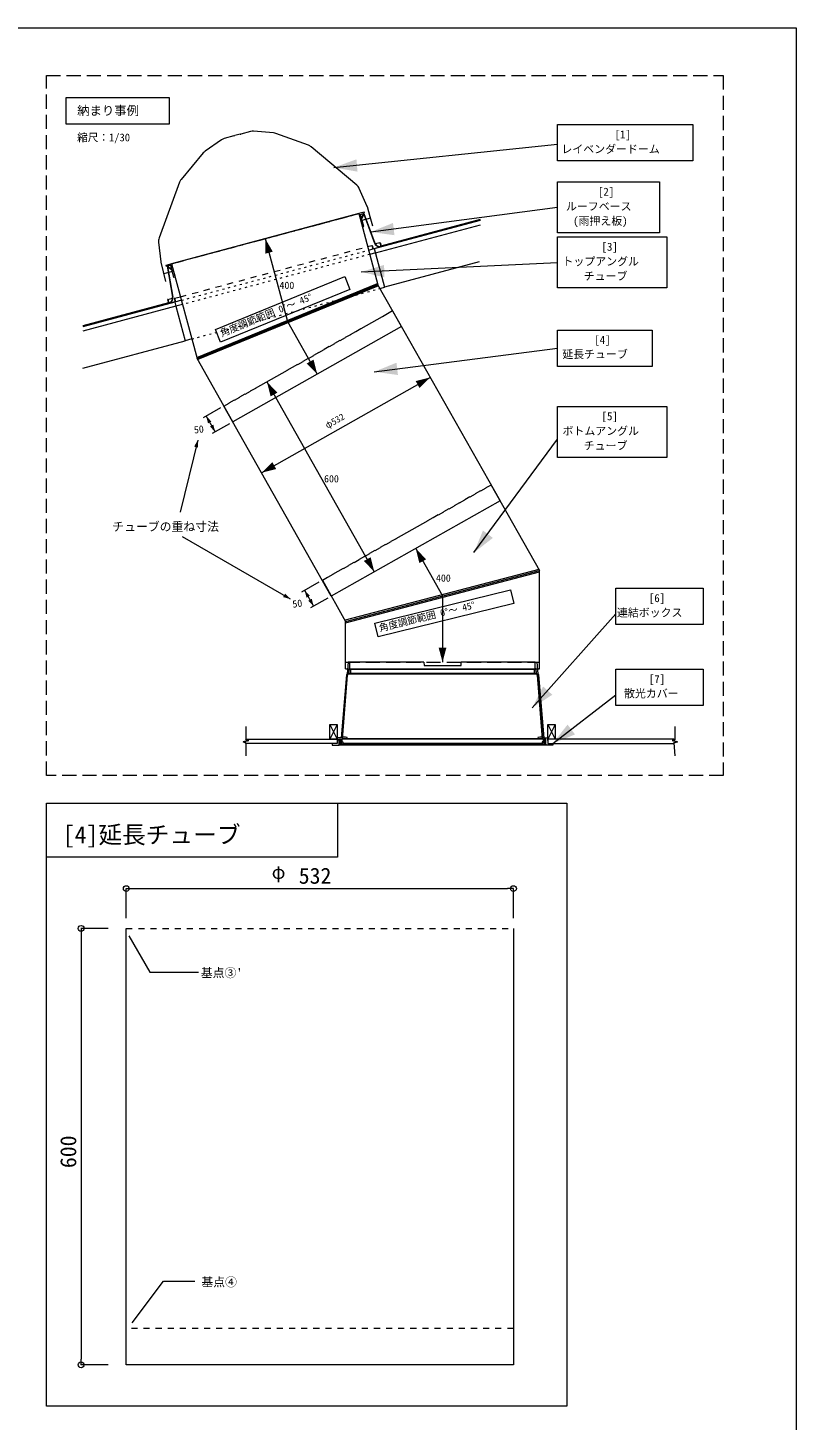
# Model space of a CAD drawing. Units: millimetres, scale not verified. Extents: x -1415 to 1415, y -2146 to 1929.
# Drawn here: x 360 to 1415, y 15 to 1929 of the extents above; entities that cross this region are included whole.
import ezdxf
from ezdxf.enums import TextEntityAlignment as Align

# ---------------------------------------------------------------- set-up
doc = ezdxf.new("R2010")
doc.units = ezdxf.units.MM
doc.header["$LTSCALE"] = 10
for name, pattern in [('USER1', [1.66656, 0.83312, -0.83344]), ('USER2', [2.7777, 1.94428, -0.83342]), ('USER3', [0.83312, 0.2777, -0.55542])]:
    doc.linetypes.add(name, pattern=pattern)
doc.layers.add('0-0_0', color=4, linetype='Continuous', lineweight=18)
doc.layers.add('0-5___', color=4, linetype='Continuous', lineweight=18)
doc.styles.add('ＭＳ ゴシック', font='')
doc.styles.get('ＭＳ ゴシック').set_extended_font_data('MS Gothic')

msp = doc.modelspace()

# ---------------------------------------------------------------- linework, layer by layer
at = {"layer": '0-0_0', "color": 2}
for p, q in [((642.73, 1780.74), (629.2, 1777.11)), ((642.73, 1780.74), (643.81, 1781.03)), ((651.06, 1782.97), (643.81, 1781.03)), ((651.06, 1782.97), (652.14, 1783.26)), ((665.67, 1786.88), (652.14, 1783.26)), ((697.21, 1784.74), (669.6, 1787.15)), ((745.02, 1767.8), (700.44, 1784.02)), ((625.66, 1775.38), (602.96, 1759.48)), ((811.4, 1713.09), (748.84, 1765.59)), ((600.51, 1757.24), (570.02, 1720.91)), ((567.82, 1717.09), (539.88, 1640.34)), ((825.82, 1683.55), (814.87, 1708.47)), ((830.03, 1669.45), (825.98, 1683.1)), ((833.75, 1656.8), (830, 1669.53)), ((539.19, 1634.6), (542.17, 1607.54)), ((542.25, 1607.07), (548.65, 1580.41))]:
    msp.add_line(p, q, dxfattribs=at)
at = {"layer": '0-0_0'}
for p, q in [((814.29, 1673.9), (557.11, 1604.99)), ((814.29, 1673.9), (840.49, 1576.12)), ((557.11, 1604.99), (592.05, 1474.59)), ((591.61, 1476.24), (840.05, 1577.77)), ((840.49, 1576.12), (592.05, 1474.59)), ((841.33, 1574.64), (592.89, 1473.11)), ((873.06, 1518.47), (840.49, 1576.12)), ((860.76, 1540.23), (1008.31, 1279.02)), ((873.06, 1518.47), (641.24, 1387.52)), ((641.24, 1387.52), (592.05, 1474.59)), ((776.49, 1148.08), (628.94, 1409.28)), ((996.02, 1300.79), (1062.41, 1183.25)), ((1008.31, 1279.02), (776.49, 1148.08)), ((764.19, 1169.84), (796.16, 1113.25)), ((1061.55, 1184.77), (795.3, 1114.77)), ((796.16, 1113.25), (1062.41, 1183.25)), ((796.16, 1113.25), (1062.41, 1183.25)), ((796.16, 1111.51), (1062.41, 1181.51)), ((1062.41, 1048.25), (1062.41, 1183.25)), ((796.16, 1048.25), (796.16, 1113.25)), ((903.47, 1057.25), (801.97, 1057.25)), ((1056.53, 1057.25), (955.1, 1057.25)), ((796.16, 1048.25), (1062.41, 1048.25)), ((800.57, 1047.49), (800.57, 1047.24)), ((800.57, 1047.49), (803.11, 1047.49)), ((800.57, 1047.24), (800.57, 1041.52)), ((800.57, 1047.24), (802.8, 1047.24)), ((800.57, 1041.52), (802.8, 1041.52)), ((800.7, 1048.26), (800.7, 1047.49)), ((800.7, 1048.26), (1057.87, 1048.26)), ((800.7, 1047.49), (1057.87, 1047.49)), ((800.71, 1048.26), (801.97, 1048.26)), ((802.8, 1047.49), (802.8, 1041.52)), ((1055.78, 1041.52), (802.8, 1041.52)), ((1055.46, 1047.49), (1058, 1047.49)), ((1055.78, 1041.52), (1055.78, 1047.49)), ((1055.78, 1047.24), (1058, 1047.24)), ((1055.78, 1041.52), (1058, 1041.52)), ((1058.36, 1041.14), (1057.87, 1048.26)), ((1057.87, 1047.49), (1057.87, 1048.26)), ((1058, 1047.24), (1058, 1047.49)), ((1058, 1041.52), (1058, 1047.24)), ((1059.66, 1039.47), (1066.83, 952.25)), ((1071.3, 942.98), (787.24, 942.98)), ((798.07, 951.52), (790.95, 951.52)), ((795.41, 945.34), (792.87, 945.34)), ((795.41, 945.34), (1063.16, 945.34)), ((795.41, 944.54), (1063.16, 944.54)), ((798.07, 952.25), (798.2, 953.78)), ((798.07, 952.25), (929.29, 952.25)), ((798.07, 951.52), (798.07, 952.25)), ((808.31, 942.58), (808.3, 942.58)), ((929.29, 952.25), (1060.5, 952.25)), ((1060.38, 953.78), (1060.5, 952.25)), ((1060.5, 951.52), (1060.5, 952.25)), ((1067.62, 951.52), (1060.5, 951.52)), ((1065.7, 945.34), (1063.16, 945.34)), ((1066.06, 945.34), (1063.16, 945.34)), ((1063.16, 944.54), (1070.85, 944.54)), ((494.71, 91.33), (494.71, 691.33)), ((1026.71, 691.33), (1026.71, 91.33)), ((1026.71, 91.33), (494.71, 91.33))]:
    msp.add_line(p, q, dxfattribs=at)
at = {"layer": '0-0_0', "linetype": 'USER1'}
for p, q in [((628.94, 1409.28), (860.76, 1540.23)), ((860.76, 1540.23), (628.94, 1409.28)), ((764.19, 1169.84), (996.02, 1300.79)), ((996.02, 1300.79), (764.19, 1169.84)), ((494.71, 691.33), (1026.71, 691.33)), ((1026.71, 141.33), (494.71, 141.33))]:
    msp.add_line(p, q, dxfattribs=at)
at = {"layer": '0-0_0', "linetype": 'USER2'}
msp.add_line((796.16, 1057.25), (1062.41, 1057.25), dxfattribs=at)
at = {"layer": '0-0_0', "color": 7, "lineweight": 15}
for p, q in [((494.71, 746), (502.71, 746)), ((1026.71, 746), (1018.71, 746)), ((432.67, 691.33), (432.67, 683.33)), ((432.67, 91.33), (432.67, 99.33))]:
    msp.add_line(p, q, dxfattribs=at)
at = {"layer": '0-0_0'}
for points in [[(819.22, 1655.5), (820.96, 1655.96), (816.47, 1672.7), (822.19, 1674.24), (821.75, 1675.89), (814.29, 1673.9)], [(562.04, 1586.59), (560.31, 1586.12), (555.82, 1602.87), (550.1, 1601.33), (549.66, 1602.99), (557.11, 1604.99)], [(787.24, 944.55), (790.29, 944.55), (790.29, 942.98), (787.24, 942.98)], [(788.47, 951.52), (789.96, 951.52), (789.96, 945.85), (788.47, 945.85)], [(1068.26, 944.55), (1071.3, 944.55), (1071.3, 942.98), (1068.26, 942.98)], [(1068.57, 951.52), (1070.06, 951.52), (1070.06, 945.85), (1068.57, 945.85)]]:
    msp.add_lwpolyline(points, close=True, dxfattribs=at)
for points in [[(777.68, 945.55), (777.68, 942.98), (787.24, 942.98), (787.24, 951.52), (791.65, 951.52), (798.92, 1039.47), (800.21, 1041.14), (800.7, 1048.26), (801.97, 1048.26), (801.97, 1057.25), (799.49, 1057.25), (798.38, 1041.37), (797.37, 1040.07), (790.24, 953.34), (784.8, 953.34), (784.64, 945.55), (777.72, 945.55)], [(903.47, 1057.25), (903.89, 1052.49), (954.69, 1052.49), (955.1, 1057.25)], [(1080.86, 945.55), (1080.86, 942.98), (1071.3, 942.98), (1071.3, 951.52), (1066.89, 951.52), (1059.63, 1039.47), (1058.33, 1041.14), (1057.84, 1048.26), (1056.57, 1048.26), (1056.57, 1057.25), (1059.05, 1057.25), (1060.16, 1041.37), (1061.17, 1040.07), (1068.3, 953.34), (1073.74, 953.34), (1073.9, 945.55), (1080.82, 945.55)], [(800.21, 1041.14), (1058.36, 1041.14), (1059.66, 1039.47)], [(795.46, 944.55), (787.22, 944.55), (787.24, 950.64), (788.47, 950.64), (788.47, 945.85), (789.96, 945.85), (789.97, 950.64), (790.95, 950.64), (790.95, 947.64), (792.15, 947.64), (792.15, 945.34), (795.46, 945.34), (795.46, 944.54)], [(791.74, 952.25), (791.74, 952.25), (791.75, 952.25), (791.75, 952.25), (791.76, 952.25), (791.77, 952.25), (791.77, 952.24), (791.78, 952.24), (791.79, 952.24), (791.81, 952.24), (791.82, 952.24), (791.84, 952.24), (791.86, 952.24), (791.89, 952.24), (791.92, 952.24), (791.96, 952.24), (792, 952.24), (792.05, 952.23), (792.1, 952.23), (792.15, 952.23), (792.21, 952.23), (792.27, 952.23), (792.33, 952.23), (792.4, 952.23), (792.47, 952.23), (792.54, 952.23), (792.62, 952.23), (792.69, 952.23), (792.77, 952.23), (792.84, 952.23), (792.91, 952.23), (792.98, 952.22), (793.04, 952.22), (793.11, 952.22), (793.18, 952.22), (793.25, 952.22), (793.32, 952.22), (793.39, 952.22), (793.46, 952.22), (793.54, 952.22)], [(798.2, 953.78), (795.79, 953.94), (793.74, 953.99), (792.36, 953.94), (791.87, 953.78)], [(1063.16, 945.34), (795.41, 945.34), (792.51, 945.34)], [(793.54, 952.22), (793.62, 952.22), (793.7, 952.22), (793.78, 952.22), (793.85, 952.22), (793.93, 952.22), (794, 952.22), (794.06, 952.22), (794.13, 952.22), (794.19, 952.22), (794.25, 952.22), (794.31, 952.22), (794.37, 952.23), (794.43, 952.23), (794.48, 952.23), (794.54, 952.23), (794.6, 952.23), (794.66, 952.23), (794.73, 952.23), (794.79, 952.23), (794.85, 952.23), (794.91, 952.23), (794.97, 952.23), (795.03, 952.23), (795.1, 952.23), (795.16, 952.23), (795.22, 952.23), (795.29, 952.23), (795.35, 952.23), (795.42, 952.23), (795.48, 952.23), (795.54, 952.23), (795.61, 952.23), (795.67, 952.23), (795.74, 952.23), (795.8, 952.23), (795.87, 952.23), (795.93, 952.23), (796, 952.23), (796.06, 952.23)], [(796.06, 952.23), (796.13, 952.23), (796.2, 952.23), (796.26, 952.23), (796.33, 952.24), (796.39, 952.24), (796.46, 952.24), (796.52, 952.24), (796.59, 952.24), (796.66, 952.24), (796.72, 952.24), (796.79, 952.24), (796.85, 952.24), (796.92, 952.24), (796.98, 952.24), (797.05, 952.24), (797.11, 952.24), (797.18, 952.24), (797.24, 952.24), (797.31, 952.24), (797.38, 952.24), (797.45, 952.24), (797.52, 952.25), (797.6, 952.25), (797.68, 952.25), (797.77, 952.25), (797.86, 952.25), (797.95, 952.25), (798.07, 952.25)], [(1060.5, 951.52), (929.29, 951.52), (798.07, 951.52)], [(1066.7, 953.78), (1066.21, 953.94), (1064.84, 953.99), (1062.79, 953.94), (1060.38, 953.78)], [(1060.5, 952.25), (1060.63, 952.25), (1060.78, 952.25), (1060.93, 952.25), (1061.07, 952.25), (1061.2, 952.24), (1061.33, 952.24), (1061.44, 952.24), (1061.55, 952.24), (1061.66, 952.24), (1061.75, 952.24), (1061.85, 952.24), (1061.93, 952.24), (1062.02, 952.24), (1062.1, 952.24), (1062.17, 952.24), (1062.25, 952.24), (1062.31, 952.23), (1062.38, 952.23), (1062.44, 952.23), (1062.51, 952.23), (1062.58, 952.23), (1062.64, 952.23), (1062.71, 952.23), (1062.77, 952.23), (1062.84, 952.23), (1062.9, 952.23), (1062.97, 952.23), (1063.03, 952.23), (1063.1, 952.23), (1063.16, 952.23), (1063.22, 952.23), (1063.29, 952.23), (1063.35, 952.23), (1063.41, 952.23), (1063.48, 952.23), (1063.54, 952.23), (1063.6, 952.23), (1063.66, 952.23), (1063.73, 952.23)], [(1063.07, 944.55), (1071.31, 944.55), (1071.29, 950.64), (1070.06, 950.64), (1070.06, 945.85), (1068.57, 945.85), (1068.56, 950.64), (1067.58, 950.64), (1067.58, 947.64), (1066.38, 947.64), (1066.38, 945.34), (1063.07, 945.34), (1063.07, 944.54)], [(1063.73, 952.23), (1063.79, 952.23), (1063.85, 952.23), (1063.91, 952.23), (1063.97, 952.23), (1064.03, 952.23), (1064.09, 952.23), (1064.15, 952.23), (1064.21, 952.23), (1064.27, 952.22), (1064.32, 952.22), (1064.38, 952.22), (1064.45, 952.22), (1064.51, 952.22), (1064.58, 952.22), (1064.65, 952.22), (1064.72, 952.22), (1064.8, 952.22), (1064.88, 952.22), (1064.96, 952.22), (1065.04, 952.22), (1065.11, 952.22), (1065.19, 952.22), (1065.26, 952.22), (1065.33, 952.22), (1065.4, 952.22), (1065.47, 952.22), (1065.53, 952.22), (1065.6, 952.22), (1065.67, 952.23), (1065.74, 952.23), (1065.81, 952.23), (1065.88, 952.23), (1065.96, 952.23), (1066.03, 952.23), (1066.11, 952.23), (1066.18, 952.23), (1066.24, 952.23), (1066.31, 952.23), (1066.37, 952.23)], [(1066.37, 952.23), (1066.42, 952.23), (1066.48, 952.23), (1066.53, 952.23), (1066.58, 952.24), (1066.62, 952.24), (1066.65, 952.24), (1066.69, 952.24), (1066.71, 952.24), (1066.74, 952.24), (1066.76, 952.24), (1066.77, 952.24), (1066.78, 952.24), (1066.79, 952.24), (1066.8, 952.24), (1066.81, 952.25), (1066.81, 952.25), (1066.82, 952.25), (1066.83, 952.25), (1066.83, 952.25), (1066.83, 952.25)]]:
    msp.add_lwpolyline(points, dxfattribs=at)
at = {"layer": '0-0_0', "color": 7, "lineweight": 15}
for centre in [(494.71, 746), (1026.71, 746), (432.67, 691.33), (432.67, 91.33)]:
    msp.add_circle(centre, 4, dxfattribs=at)
at = {"layer": '0-0_0', "color": 2}
for centre, radius, start, end in [((668.57, 1773.31), 13.88, 85.76034, 102.06727), ((696.1, 1772.08), 12.7, 70, 85), ((633.35, 1764.14), 13.62, 107.77496, 124.39743), ((740.67, 1755.86), 12.7, 50, 70), ((610.24, 1749.08), 12.7, 125, 140), ((579.75, 1712.74), 12.7, 140, 160), ((803.24, 1703.36), 12.7, 23.72323, 50), ((822.33, 1682.01), 3.81, 16.5, 23.72323), ((551.82, 1635.99), 12.7, 160, 186.27677), ((545.96, 1607.96), 3.81, 186.27677, 193.5)]:
    msp.add_arc(centre, radius, start, end, dxfattribs=at)
at = {"layer": '0-5___'}
for p, q in [((780.12, 1737.23), (1087.4, 1769.28)), ((820.83, 1673.87), (817.88, 1667.45)), ((817.88, 1667.45), (818.31, 1667.2)), ((821.08, 1673.21), (818.33, 1667.24)), ((830.54, 1667.71), (818.52, 1664.49)), ((821.32, 1674), (820.83, 1673.87)), ((821.08, 1673.21), (835.97, 1633.23)), ((821.32, 1674), (836.44, 1633.41)), ((830.75, 1648.68), (1087.4, 1682.48)), ((833.89, 1625.61), (981.63, 1665.2)), ((844.59, 1628.99), (981.65, 1665.72)), ((844.81, 1629.36), (981.66, 1666.03)), ((833.68, 1625.24), (981.62, 1664.88)), ((835.55, 1625.71), (981.62, 1664.85)), ((837.11, 1619.91), (981.39, 1658.58)), ((685.7, 1639.44), (716.27, 1525.35)), ((826.4, 1628.54), (832.36, 1630.14)), ((832.36, 1630.14), (832.65, 1630.22)), ((832.36, 1630.14), (833.68, 1625.24)), ((832.65, 1630.22), (833.89, 1625.61)), ((843.28, 1633.89), (836.99, 1632.21)), ((840.41, 1627.87), (892.08, 1641.72)), ((840.41, 1627.87), (840.54, 1627.39)), ((840.54, 1627.39), (892.21, 1641.24)), ((843.28, 1633.89), (843.57, 1633.97)), ((843.28, 1633.89), (844.59, 1628.99)), ((843.57, 1633.97), (844.81, 1629.36)), ((892.08, 1641.72), (892.21, 1641.24)), ((827.73, 1623.61), (835.55, 1625.71)), ((837.11, 1619.91), (829.28, 1617.82)), ((835.55, 1625.71), (849.79, 1572.58)), ((558.07, 1594.49), (546.05, 1591.27)), ((550.86, 1601.53), (551.34, 1601.66)), ((550.86, 1601.53), (558.06, 1558.82)), ((551.34, 1601.66), (557.06, 1597.51)), ((551.46, 1600.96), (558.56, 1558.9)), ((551.46, 1600.96), (556.77, 1597.11)), ((557.06, 1597.51), (556.81, 1597.08)), ((817.52, 1593.68), (1087.4, 1606.82)), ((979.52, 1607.35), (849.79, 1572.58)), ((841.96, 1570.49), (849.79, 1572.58)), ((561.91, 1552.73), (435.02, 1518.73)), ((562.28, 1552.52), (435.02, 1518.42)), ((561.47, 1552.27), (435.02, 1518.38)), ((552.84, 1551.13), (435.02, 1519.55)), ((553.21, 1550.91), (435.02, 1519.24)), ((505.71, 1538.19), (557.39, 1552.04)), ((505.84, 1537.71), (557.52, 1551.56)), ((557.61, 1551.23), (546.98, 1548.38)), ((551.89, 1555.81), (551.6, 1555.74)), ((551.6, 1555.74), (552.84, 1551.13)), ((551.89, 1555.81), (558.18, 1557.51)), ((551.89, 1555.81), (553.21, 1550.91)), ((557.39, 1552.04), (557.52, 1551.56)), ((560.97, 1557.42), (560.68, 1557.34)), ((560.68, 1557.34), (561.91, 1552.73)), ((560.97, 1557.42), (569.19, 1559.62)), ((560.97, 1557.42), (562.28, 1552.52)), ((570.51, 1554.69), (561.47, 1552.27)), ((561.47, 1552.27), (563.02, 1546.47)), ((563.02, 1546.47), (435.02, 1512.17)), ((505.71, 1538.19), (505.84, 1537.71)), ((572.06, 1548.89), (563.02, 1546.47)), ((563.02, 1546.47), (575.71, 1499.14)), ((716.27, 1525.35), (757.15, 1452.99)), ((435.02, 1461.44), (575.71, 1499.14)), ((584.74, 1501.56), (575.71, 1499.14)), ((835.52, 1456.53), (1087.4, 1488.83)), ((680.67, 1317.71), (912.49, 1448.66)), ((688.02, 1442.66), (835.57, 1181.45)), ((624.29, 1406.65), (600.34, 1393.13)), ((604.58, 1395.52), (616.88, 1373.76)), ((636.58, 1384.89), (612.64, 1371.36)), ((593.02, 1362.62), (569.02, 1263.62)), ((972.52, 1207.83), (1087.4, 1363.8)), ((720.29, 1144.01), (572.02, 1229.62)), ((892.4, 1213.55), (929.29, 1148.25)), ((759.54, 1167.21), (735.59, 1153.69)), ((739.83, 1156.08), (752.13, 1134.32)), ((771.83, 1145.45), (747.89, 1131.92)), ((929.29, 1148.25), (929.29, 1057.25)), ((1052.57, 994.55), (1167.4, 1123.82)), ((1080.86, 945.55), (1167.4, 1012.49)), ((784.64, 971.55), (774.64, 951.55)), ((774.64, 971.55), (784.64, 951.55)), ((784.64, 971.55), (774.64, 951.55)), ((774.64, 971.55), (784.64, 951.55)), ((1073.9, 971.55), (1083.9, 951.55)), ((1083.9, 971.55), (1073.9, 951.55)), ((784.19, 945.55), (659.19, 945.55)), ((659.64, 951.55), (784.64, 951.55)), ((494.71, 705.4), (494.71, 746.18)), ((502.71, 746), (1018.71, 746)), ((1026.71, 705.4), (1026.71, 746.18)), ((470, 691.33), (432.49, 691.33)), ((432.67, 683.33), (432.67, 99.33)), ((470, 91.33), (432.49, 91.33))]:
    msp.add_line(p, q, dxfattribs=at)
at = {"layer": '0-5___', "linetype": 'USER1'}
for p, q in [((549.66, 1602.99), (821.75, 1675.89)), ((549.73, 1603.01), (821.68, 1675.88)), ((557.11, 1604.99), (814.29, 1673.9)), ((569.19, 1559.62), (826.4, 1628.54))]:
    msp.add_line(p, q, dxfattribs=at)
at = {"layer": '0-5___', "linetype": 'USER3'}
msp.add_line((584.74, 1501.56), (841.96, 1570.49), dxfattribs=at)
at = {"layer": '0-5___', "color": 3}
msp.add_lwpolyline([(1415.18, -2145.8), (-1414.82, -2145.8), (-1414.82, 1929.2), (1415.18, 1929.2)], close=True, dxfattribs=at)
at = {"layer": '0-5___', "color": 6, "linetype": 'USER2'}
msp.add_lwpolyline([(385.02, 1863.68), (1315.02, 1863.68), (1315.02, 901.33), (385.02, 901.33)], close=True, dxfattribs=at)
at = {"layer": '0-5___'}
for points in [[(412.27, 1833.68), (553.77, 1833.68), (553.77, 1796.68), (412.27, 1796.68)], [(1087.4, 1796.17), (1273.4, 1796.17), (1273.4, 1746.17), (1087.4, 1746.17)], [(1087.4, 1717.48), (1227.4, 1717.48), (1227.4, 1647.48), (1087.4, 1647.48)], [(1087.4, 1641.82), (1237.4, 1641.82), (1237.4, 1571.82), (1087.4, 1571.82)], [(617.16, 1514.72), (794.86, 1587.35), (802.13, 1569.58), (624.42, 1496.95)], [(1087.4, 1513.83), (1217.4, 1513.83), (1217.4, 1463.83), (1087.4, 1463.83)], [(1087.4, 1408.8), (1237.4, 1408.8), (1237.4, 1338.8), (1087.4, 1338.8)], [(836.08, 1110.7), (1022.5, 1156.54), (1027.08, 1137.89), (840.66, 1092.05)], [(1167.4, 1158.82), (1287.4, 1158.82), (1287.4, 1108.82), (1167.4, 1108.82)], [(1167.4, 1047.49), (1287.4, 1047.49), (1287.4, 997.49), (1167.4, 997.49)], [(774.64, 971.55), (784.64, 971.55), (784.64, 951.55), (774.64, 951.55)], [(1073.9, 971.55), (1083.9, 971.55), (1083.9, 951.55), (1073.9, 951.55)], [(385.02, 863.33), (785.02, 863.33), (785.02, 789.33), (385.02, 789.33)], [(385.02, 863.33), (1100.02, 863.33), (1100.02, 34.33), (385.02, 34.33)]]:
    msp.add_lwpolyline(points, close=True, dxfattribs=at)
at = {"layer": '0-5___', "linetype": 'USER3'}
msp.add_lwpolyline([(570.51, 1554.69), (827.73, 1623.61), (829.28, 1617.82), (572.06, 1548.89)], close=True, dxfattribs=at)
at = {"layer": '0-5___'}
for points in [[(659.19, 968.68), (659.19, 950.55), (662.94, 949.55), (655.44, 947.55), (659.19, 946.55), (659.19, 928.43)], [(1248.56, 968.68), (1248.56, 950.55), (1244.81, 949.55), (1252.31, 947.55), (1247.13, 946.55), (1248.56, 928.43)], [(659.19, 951.55), (784.64, 951.55), (784.64, 945.55), (659.19, 945.55), (659.19, 946.55), (655.44, 947.55), (662.94, 949.55), (659.19, 950.55), (659.64, 951.55)], [(1247.13, 951.55), (1073.9, 951.55), (1073.9, 945.55), (1247.13, 945.55), (1247.13, 946.55), (1252.31, 947.55), (1244.81, 949.55), (1248.56, 950.55), (1246.5, 951.55)], [(498.45, 681.15), (527.22, 631.33), (594.2, 631.33)], [(502.71, 149.13), (545.98, 206.29), (588.96, 206.29)]]:
    msp.add_lwpolyline(points, dxfattribs=at)
for centre, radius, start, end in [((842.94, 1635.69), 7.39, 199.30173, 263.77706), ((842.94, 1635.69), 6.89, 199.30173, 283.87628), ((551.29, 1557.54), 6.89, 286.12372, 10.69827), ((551.29, 1557.54), 7.39, 306.22294, 10.69827)]:
    msp.add_arc(centre, radius, start, end, dxfattribs=at)
for points in [[(780.12, 1737.23), (811.01, 1748.47), (812.49, 1731.52)], [(830.75, 1648.68), (861.22, 1660.99), (863.3, 1644.11)], [(685.7, 1639.44), (696.06, 1621.51), (685.7, 1618.74)], [(817.52, 1593.68), (848.95, 1603.29), (849.55, 1586.29)], [(757.15, 1452.99), (742.77, 1467.88), (752.14, 1473.08)], [(835.52, 1456.53), (866, 1468.84), (868.07, 1451.96)], [(688.02, 1442.66), (702.4, 1427.76), (693.03, 1422.57)], [(912.49, 1448.66), (897.6, 1434.27), (892.4, 1443.65)], [(604.58, 1395.52), (611.77, 1388.08), (607.08, 1385.48)], [(616.88, 1373.76), (609.68, 1381.2), (614.37, 1383.8)], [(593.02, 1362.62), (593.2, 1352.27), (588, 1353.56)], [(680.67, 1317.71), (695.56, 1332.09), (700.76, 1322.72)], [(972.52, 1207.83), (984.83, 1238.3), (998.42, 1228.06)], [(892.4, 1213.55), (906.78, 1198.66), (897.41, 1193.46)], [(835.57, 1181.45), (821.19, 1196.34), (830.56, 1201.54)], [(720.29, 1144.01), (710.3, 1146.69), (712.97, 1151.33)], [(739.83, 1156.08), (747.02, 1148.64), (742.34, 1146.04)], [(752.13, 1134.32), (744.94, 1141.76), (749.62, 1144.36)], [(929.29, 1057.25), (923.93, 1077.25), (934.65, 1077.25)], [(1052.57, 994.55), (1067.49, 1023.84), (1080.14, 1012.45)], [(1080.86, 945.55), (1101.1, 971.45), (1111.34, 957.86)]]:
    msp.add_solid(points, dxfattribs=at)

# ---------------------------------------------------------------- texts
at = {"layer": '0-5___', "color": 7, "style": 'ＭＳ ゴシック'}
for s, height, p in [('納まり事例', 12.45, (427.27, 1805.49)), ('縮尺：1/30', 10.67, (427.27, 1770.01)), ('[1]', 11, (1165.78, 1773.85)), ('レイベンダードーム', 11, (1092.68, 1753.67)), ('[2]', 11, (1142.78, 1695.17)), ('ルーフベース', 11, (1098.92, 1674.98)), ('(雨押え板)', 11, (1108.66, 1654.98)), ('[3]', 11, (1147.78, 1619.51)), ('トップアングル', 11, (1094.17, 1599.24)), ('チューブ', 11, (1123.41, 1579.13)), ('400', 9.951, (705.29, 1567.36)), ('[4]', 11, (1137.78, 1491.52)), ('延長チューブ', 11, (1093.92, 1471.71)), ('[5]', 11, (1147.78, 1386.49)), ('ボトムアングル', 11, (1094.17, 1366.26)), ('チューブ', 11, (1123.41, 1346.11)), ('600', 9.951, (766.52, 1301.4)), ('チューブの重ね寸法', 11.94, (475.52, 1233.95)), ('400', 9.951, (920.29, 1164.93)), ('[6]', 11, (1212.78, 1136.5)), ('連結ボックス', 11, (1168.92, 1116.51)), ('[7]', 11, (1212.78, 1025.18)), ('散光カバー', 11, (1178.66, 1005.41)), ('[4]延長チューブ', 23.88, (407.62, 801)), ('φ', 18.33, (694.57, 753.93)), ('532', 21.99, (731.7, 746.09)), ("基点③'", 11.94, (597.2, 620.56)), ('基点④', 11.94, (597.96, 195.52))]:
    msp.add_text(s, height=height, dxfattribs=at).set_placement(p, align=Align.BOTTOM_LEFT)
for s, height, rotation, p in [('角度調節範囲 0°～ 45°', 9.531, 22.23, (627.09, 1501.78)), ('φ532', 9.153, 29.461, (772.51, 1375.67)), ('50', 9.951, 7.54, (588.81, 1368.49)), ('50', 9.951, 7.54, (724.06, 1129.04)), ('角度調節範囲 0°～ 45°', 9.531, 13.816, (844.01, 1096.44)), ('600', 21.99, 90, (432.58, 361.79))]:
    msp.add_text(s, height=height, rotation=rotation, dxfattribs=at).set_placement(p, align=Align.BOTTOM_LEFT)

doc.saveas('drawing.dxf')
